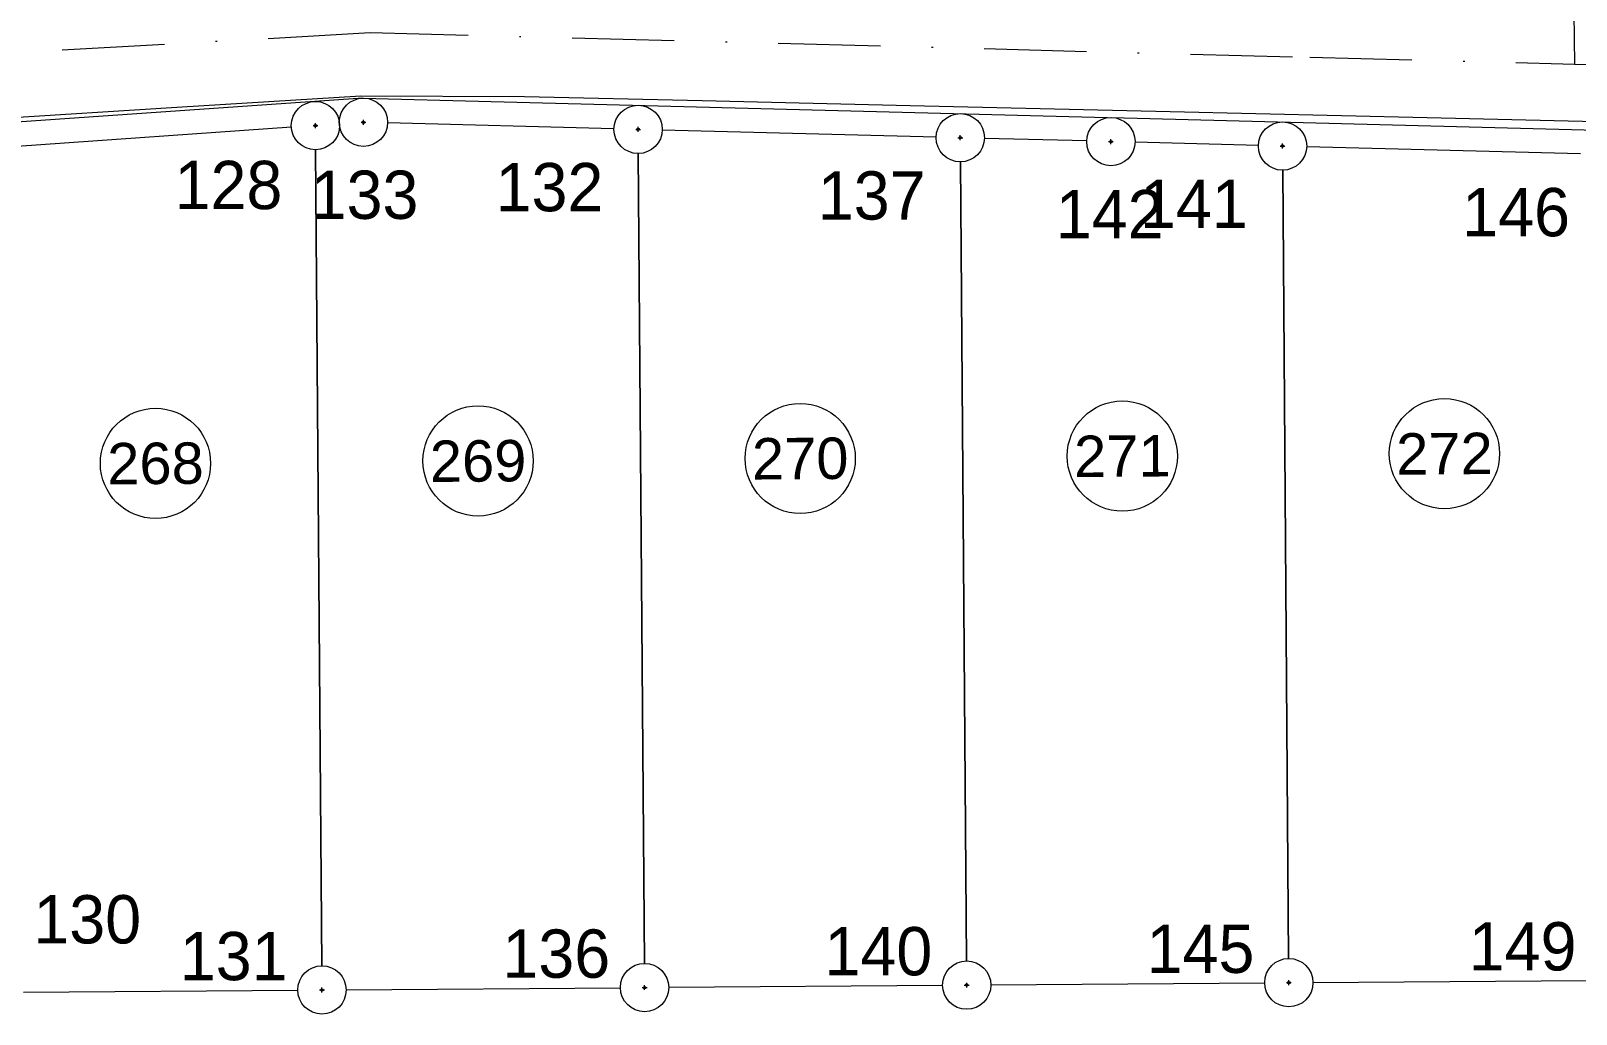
# Model space of a CAD drawing. Header units: metres. Extents: x 610261 to 617471, y 1314831 to 1317846.
# Drawn here: x 614721 to 614816.9, y 1316734 to 1316795 of the extents above; entities that cross this region are included whole.
import ezdxf
from ezdxf.enums import TextEntityAlignment as Align

# ---------------------------------------------------------------- set-up
doc = ezdxf.new("R2010")
doc.units = ezdxf.units.M
doc.header["$PDMODE"] = 34
doc.header["$PDSIZE"] = 0.15
for name, pattern in [('CENTER2', [1.125, 0.75, -0.125, 0.125, -0.125]), ('DASHDOT2', [12.7, 6.35, -3.175, 0, -3.175]), ('HIDDEN2', [4.7625, 3.175, -1.5875])]:
    doc.linetypes.add(name, pattern=pattern)
for name, color, linetype, lineweight in [('24. numeros lotes', 10, 'Continuous', 0), ('36. centro calle', 253, 'DASHDOT2', 0), ('6. calles', 1, 'Continuous', 0), ('NIVEL DE TERRAZA', 8, 'HIDDEN2', 0)]:
    doc.layers.add(name, color=color, linetype=linetype, lineweight=lineweight)
doc.layers.add('CVL_CUADCON_LIN', color=8, linetype='Continuous')
doc.layers.add('Polígono', color=7, linetype='Continuous')
doc.styles.add('ARIAL', font='arial.ttf', dxfattribs={"width": 0.8, "height": 0.039688})

# ---------------------------------------------------------------- blocks, each defined once
blk = doc.blocks.new('232')
at = {"color": 6, "lineweight": 0, "elevation": 148.366}
blk.add_lwpolyline([(605587.987, 1318486.835), (605599.174, 1318487.537), (605610.596, 1318488.23), (605620.757, 1318488.187), (605631.793, 1318487.947), (605644.705, 1318487.642), (605660.849, 1318487.266), (605676.81, 1318486.894), (605692.58, 1318486.519)], dxfattribs=at)
at = {"layer": '24. numeros lotes', "lineweight": 0}
for centre in [(605637.873, 1318465.714), (605657.873, 1318465.865), (605677.872, 1318466.015), (605597.845, 1318465.412), (605617.874, 1318465.563)]:
    blk.add_circle(centre, 3.422, dxfattribs=at)
at = {"layer": '36. centro calle', "lineweight": 0}
for p, q in [((605611.179, 1318492.145), (605529.909, 1318487.543)), ((605668.445, 1318490.642), (605611.179, 1318492.145))]:
    blk.add_line(p, q, dxfattribs=at)
at = {"layer": '6. calles', "lineweight": 0}
for p, q in [((605610.726, 1318488.094), (605552.364, 1318484.034)), ((605610.726, 1318488.094), (605656.959, 1318486.899)), ((605657.204, 1318486.892), (605727.103, 1318485.084))]:
    blk.add_line(p, q, dxfattribs=at)
at = {"layer": 'NIVEL DE TERRAZA', "color": 8, "linetype": 'CENTER2', "lineweight": 0, "ltscale": 10}
blk.add_line((605685.745, 1318515.907), (605685.939, 1318490.182), dxfattribs=at)
at = {"layer": 'NIVEL DE TERRAZA', "color": 8, "linetype": 'DASHDOT2', "lineweight": 0}
blk.add_line((605727.04, 1318489.103), (605668.445, 1318490.642), dxfattribs=at)
at = {"layer": 'Polígono', "lineweight": 0}
for points in [[(605609.262, 1318486.489), (605609.275, 1318486.49)], [(605626.311, 1318486.191), (605612.258, 1318486.554)], [(605606.283, 1318486.282), (605589.255, 1318485.097)], [(605646.316, 1318485.674), (605629.31, 1318486.113)], [(605655.665, 1318485.432), (605649.315, 1318485.596)], [(605608.172, 1318434.211), (605607.79, 1318484.886)], [(605607.79, 1318484.886), (605608.172, 1318434.211)], [(605628.201, 1318434.362), (605627.822, 1318484.652)], [(605627.822, 1318484.652), (605628.201, 1318434.362)], [(605666.32, 1318485.156), (605658.664, 1318485.354)], [(605686.325, 1318484.639), (605669.319, 1318485.079)], [(605648.2, 1318434.513), (605647.827, 1318484.135)], [(605647.827, 1318484.135), (605648.2, 1318434.513)], [(605668.2, 1318434.664), (605667.831, 1318483.617)], [(605667.831, 1318483.617), (605668.2, 1318434.664)], [(605589.654, 1318432.572), (605606.683, 1318432.7)], [(605609.683, 1318432.723), (605626.712, 1318432.851)], [(605629.712, 1318432.874), (605646.712, 1318433.002)], [(605649.712, 1318433.024), (605666.711, 1318433.152)], [(605669.711, 1318433.175), (605686.711, 1318433.303)]]:
    blk.add_lwpolyline(points, dxfattribs=at)
for centre in [(605607.779, 1318486.386), (605607.779, 1318486.386), (605610.758, 1318486.593), (605627.811, 1318486.152), (605627.811, 1318486.152), (605647.815, 1318485.635), (605647.815, 1318485.635), (605657.165, 1318485.393), (605667.82, 1318485.117), (605667.82, 1318485.117), (605668.211, 1318433.164), (605668.211, 1318433.164), (605608.183, 1318432.711), (605608.183, 1318432.711), (605628.212, 1318432.862), (605628.212, 1318432.862), (605648.212, 1318433.013), (605648.212, 1318433.013)]:
    blk.add_circle(centre, 1.5, dxfattribs=at)
for p in [(605607.779, 1318486.386), (605607.779, 1318486.386), (605610.758, 1318486.593), (605627.811, 1318486.152), (605627.811, 1318486.152), (605647.815, 1318485.635), (605647.815, 1318485.635), (605657.165, 1318485.393), (605667.82, 1318485.117), (605667.82, 1318485.117), (605608.183, 1318432.711), (605608.183, 1318432.711), (605628.212, 1318432.862), (605628.212, 1318432.862), (605648.212, 1318433.013), (605648.212, 1318433.013), (605668.211, 1318433.164), (605668.211, 1318433.164)]:
    blk.add_point(p, dxfattribs=at)
at = {"layer": '24. numeros lotes', "lineweight": 0, "style": 'ARIAL'}
for s, p in [('271', (605657.873, 1318465.865)), ('272', (605677.872, 1318466.015)), ('268', (605597.845, 1318465.412)), ('269', (605617.874, 1318465.563)), ('270', (605637.873, 1318465.714))]:
    blk.add_text(s, height=2.5712, rotation=0.43167, dxfattribs=at).set_placement(p, align=Align.MIDDLE_CENTER)
at = {"layer": 'Polígono', "lineweight": 0}
for s, p in [('128', (605605.724, 1318484.2)), ('132', (605625.654, 1318484.067)), ('137', (605645.659, 1318483.549)), ('141', (605665.663, 1318483.032)), ('146', (605685.668, 1318482.514))]:
    blk.add_text(s, height=3, dxfattribs=at).set_placement(p, align=Align.TOP_RIGHT)
for s, p in [('133', (605610.824, 1318483.594)), ('142', (605657.087, 1318482.394))]:
    blk.add_text(s, height=3, dxfattribs=at).set_placement(p, align=Align.TOP_CENTER)
blk.add_text('130', height=3, dxfattribs=at).set_placement((605590.26, 1318434.698), align=Align.BOTTOM_LEFT)
for s, p in [('136', (605626.075, 1318434.968)), ('140', (605646.074, 1318435.118)), ('145', (605666.074, 1318435.269)), ('149', (605686.073, 1318435.42)), ('131', (605606.046, 1318434.817))]:
    blk.add_text(s, height=3, dxfattribs=at).set_placement(p, align=Align.MIDDLE_RIGHT)

msp = doc.modelspace()

# ---------------------------------------------------------------- block references
at = {"layer": 'CVL_CUADCON_LIN', "lineweight": 0}
msp.add_blockref('232', (9130.84291, -1697.23222), dxfattribs=at)

doc.saveas('drawing.dxf')
